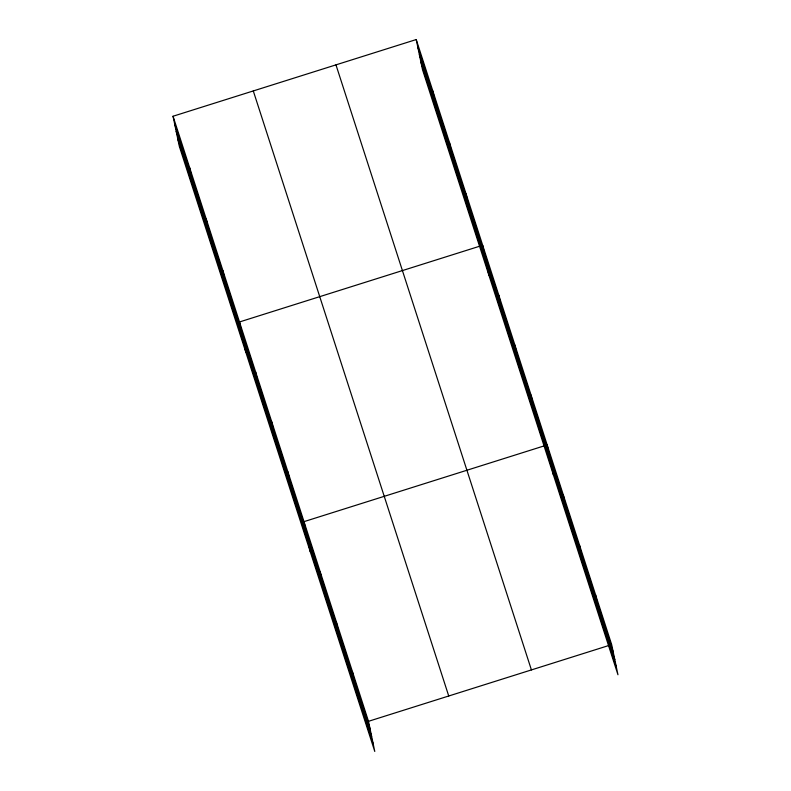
<?xml version="1.0" encoding="UTF-8"?>
<svg xmlns="http://www.w3.org/2000/svg" width="791" height="791" viewBox="0 0 791 791"><rect width="100%" height="100%" fill="white"/><g stroke="black" fill="none" stroke-linecap="round" stroke-linejoin="round"><path stroke-width="1.19" d="M173.041 116.247L368.487 721.313L374.776 751.45L179.339 146.394L173.041 116.247L416.224 39.55L611.661 644.606L617.959 674.753L422.513 69.687L416.224 39.55M479.227 246.357L239.495 321.967L245.783 352.114M368.487 721.313L608.22 645.693M417.826 47.223L613.262 652.278M419.368 54.638L614.815 659.694M420.97 62.271L616.407 667.337M335.967 64.862L531.414 669.918M253.288 90.935L448.734 696.001M174.643 123.92L370.089 728.986M176.195 131.336L371.632 736.391M177.787 138.979L373.233 744.034M595.534 594.694L597.136 602.366M579.417 544.772L581.019 552.444M563.291 494.859L564.893 502.532M553.463 475.084L547.164 444.938L303.991 521.645L310.28 551.782M531.038 395.025L532.65 402.698M514.921 345.103L516.523 352.776M498.795 295.191L500.396 302.854M482.668 245.269L488.967 275.406M466.057 193.844L467.659 201.507M449.446 142.41L451.048 150.082M432.835 90.985L434.437 98.648M352.361 671.391L353.963 679.064M336.234 621.479L337.836 629.142M320.108 571.557L321.71 579.23M287.865 471.723L289.466 479.395M271.738 421.801L273.34 429.473M255.612 371.889L257.213 379.561M222.884 270.542L224.486 278.214M206.263 219.107L207.865 226.78M189.652 167.682L191.254 175.355"/></g></svg>
